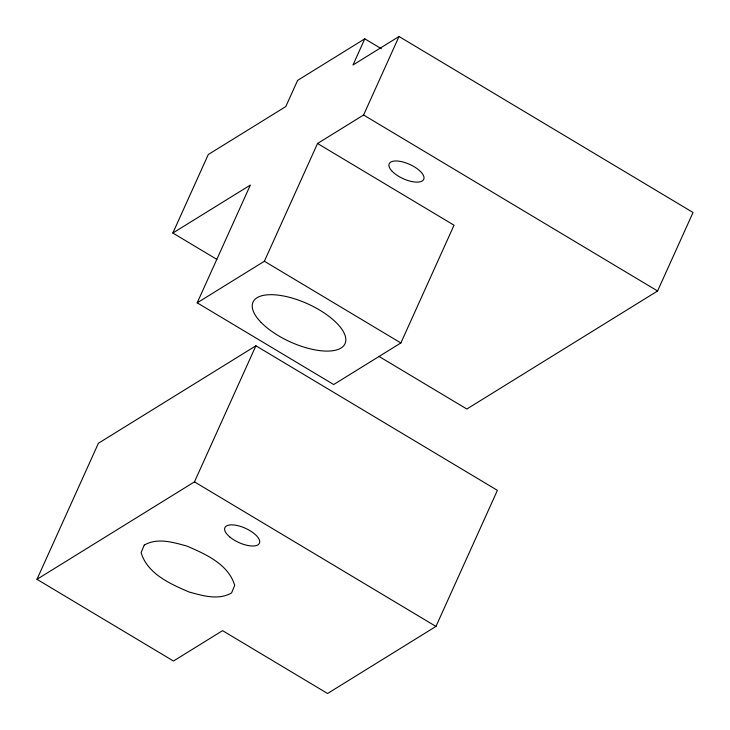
<?xml version="1.0" encoding="UTF-8"?>
<svg xmlns="http://www.w3.org/2000/svg" width="730" height="730" viewBox="0 0 730 730"><rect width="100%" height="100%" fill="white"/><g stroke="black" fill="none" stroke-linecap="round" stroke-linejoin="round"><path stroke-width="1.09" d="M216.792 259.342L172.846 233.034L208.287 154.523L285.804 106.562L297.621 80.391L364.799 38.818L381.379 48.746M36.965 579.319L98.413 443.247L255.911 345.792L497.404 490.35L435.965 626.422L327.569 693.5L222.568 630.647L173.466 661.024L36.965 579.319L194.463 481.864L255.911 345.792M197.191 302.822L264.37 261.249L317.541 143.491L454.042 225.205L400.87 342.963L333.692 384.527L197.191 302.822L250.363 185.064L172.846 233.034M364.799 38.818L352.991 64.988L399.027 36.5L693.035 212.485L657.584 290.987L466.844 409.019L378.934 356.395M317.541 143.491L363.586 115.002L399.027 36.5M363.586 115.002L657.584 290.987M264.37 261.249L400.87 342.963M194.463 481.864L435.965 626.422M144.248 545.091L141.109 552.637C147.451 573.908 170.227 583.881 189.006 591.975C202.684 595.707 218.325 600.58 231.565 592.924L234.704 585.378C228.362 564.108 205.586 554.134 186.807 546.04C173.129 542.308 157.488 537.435 144.248 545.091M230.023 537.161A18.934 7.847 24.3 0 0 259.223 543.604A18.934 7.847 24.3 0 0 237.259 525.527A18.934 7.847 24.3 0 0 230.023 537.161M261.112 322.432A50.489 20.933 24.3 0 0 341.759 347.544A50.489 20.933 24.3 0 0 294.226 298.698A50.489 20.933 24.3 0 0 261.112 322.432M392.247 171.386A18.934 7.847 24.3 0 0 422.488 180.803A18.934 7.847 24.3 0 0 404.657 162.48A18.934 7.847 24.3 0 0 392.247 171.386"/></g></svg>
